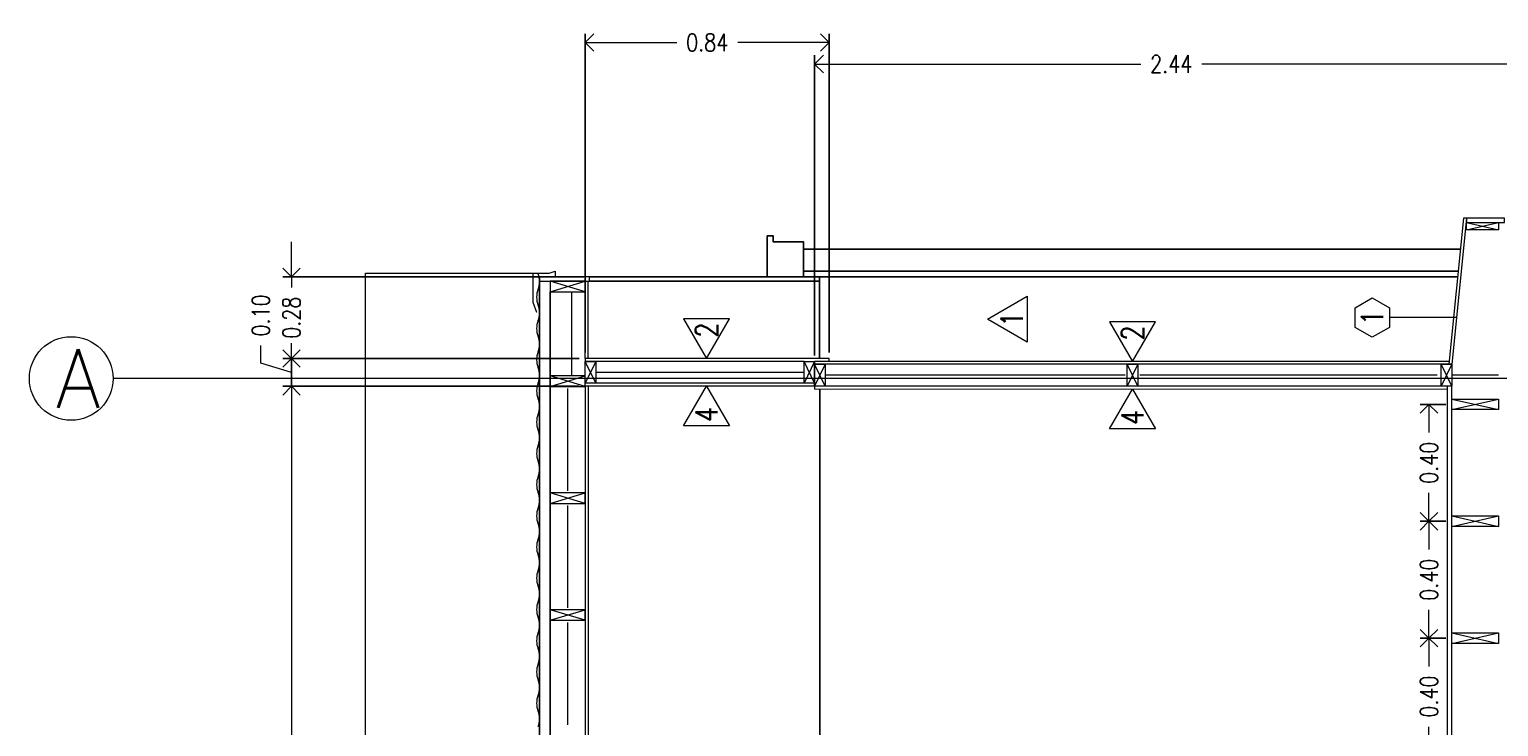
# Model space of a CAD drawing. Header units: metres. Extents: x -2 to 612, y -64 to 156.
# Drawn here: x 543.99 to 549.02, y 29.01 to 31.4 of the extents above; entities that cross this region are included whole.
import ezdxf
from ezdxf.enums import TextEntityAlignment as Align

# ---------------------------------------------------------------- set-up
doc = ezdxf.new("R2010")
doc.units = ezdxf.units.M
doc.header["$LTSCALE"] = 5
doc.header["$MEASUREMENT"] = 0
doc.layers.get('0').update_dxf_attribs({"color": 30})
doc.layers.get('DEFPOINTS').update_dxf_attribs({"color": 210})
for name, color, linetype, lineweight in [('A-ANNO-DIMS', 3, 'Continuous', 18), ('A-ANNO-SYMB', 3, 'Continuous', 18), ('A-ANNO-TEXT', 3, 'Continuous', 18), ('A-DETL-MBND', 3, 'Continuous', 18), ('A-ELEV-IDEN', 3, 'Continuous', 18), ('A-ELEV-MBE2', 4, 'Continuous', 25), ('A-WALL-PATT', 8, 'Continuous', 18), ('A-WALL-STUD', 3, 'Continuous', 18)]:
    doc.layers.add(name, color=color, linetype=linetype, lineweight=lineweight)
doc.styles.add('E-ROMANS', font='romans.shx', dxfattribs={"width": 0.8})
doc.dimstyles.new('E-0050_ARW_12', dxfattribs={"dimscale": 0.001, "dimtxt": 60, "dimasz": 60, "dimexe": 30, "dimexo": 20, "dimgap": 30, "dimtad": 0, "dimzin": 0, "dimdsep": 46, "dimtxsty": 'E-ROMANS', "dimblk": 'OPEN90', "dimcen": 30, "dimclrd": 256, "dimclre": 256, "dimclrt": 256, "dimadec": 0, "dimazin": 0, "dimtfac": 1, "dimtmove": 1, "dimatfit": 3, "dimldrblk": 'OPEN90', "dimfxl": 1, "dimtfill": 1, "dimtolj": 1, "dimtzin": 0, "dimlwd": -1, "dimarcsym": 0})

# ---------------------------------------------------------------- blocks, each defined once
blk = doc.blocks.new('_Open90')
at = {"color": 0, "linetype": 'ByBlock', "lineweight": -2}
for p, q in [((0, 0), (-1, 0)), ((-0.5, 0.5), (0, 0)), ((0, 0), (-0.5, -0.5))]:
    blk.add_line(p, q, dxfattribs=at)
blk = doc.blocks.new('*D797')
at = {"layer": 'A-ANNO-DIMS', "lineweight": -2, "transparency": 16777216}
for p, q in [((546.6792, 30.2795), (546.6792, 31.307)), ((549.1192, 30.2795), (549.1192, 31.307))]:
    blk.add_line(p, q, dxfattribs=at)
at = {"layer": 'A-ANNO-DIMS', "transparency": 16777216}
for p, q in [((546.7392, 31.277), (547.7949, 31.277)), ((549.0592, 31.277), (548.0035, 31.277))]:
    blk.add_line(p, q, dxfattribs=at)
at = {"layer": 'DEFPOINTS', "color": 0, "transparency": 16777216}
for p in [(546.6792, 31.277), (546.6792, 30.2595), (549.1192, 30.2595)]:
    blk.add_point(p, dxfattribs=at)
at = {"layer": 'A-ANNO-DIMS', "transparency": 16777216, "xscale": 0.06, "yscale": 0.06, "zscale": 0.06, "rotation": 180}
blk.add_blockref('_Open90', (546.6792, 31.277), dxfattribs=at)
at = {"layer": 'A-ANNO-DIMS', "transparency": 16777216, "xscale": 0.06, "yscale": 0.06, "zscale": 0.06}
blk.add_blockref('_Open90', (549.1192, 31.277), dxfattribs=at)
at = {"layer": 'A-ANNO-DIMS', "transparency": 16777216, "insert": (547.8992, 31.277), "char_height": 0.06, "attachment_point": 5, "style": 'E-ROMANS', "bg_fill": 3, "box_fill_scale": 1.25, "bg_fill_color": 256, "bg_fill_true_color": 13158600, "bg_fill_transparency": 0}
blk.add_mtext('\\A1;2.44', dxfattribs=at)
blk = doc.blocks.new('*D776')
at = {"layer": 'A-ANNO-DIMS', "lineweight": -2, "transparency": 16777216}
for p, q in [((548.8392, 29.3125), (548.751, 29.3125)), ((548.8392, 28.9125), (548.751, 28.9125))]:
    blk.add_line(p, q, dxfattribs=at)
at = {"layer": 'A-ANNO-DIMS', "transparency": 16777216}
for p, q in [((548.781, 29.2525), (548.781, 29.2157)), ((548.781, 28.9725), (548.781, 29.0094))]:
    blk.add_line(p, q, dxfattribs=at)
at = {"layer": 'DEFPOINTS', "color": 0, "transparency": 16777216}
for p in [(548.781, 29.3125), (548.8592, 29.3125), (548.8592, 28.9125)]:
    blk.add_point(p, dxfattribs=at)
at = {"layer": 'A-ANNO-DIMS', "transparency": 16777216, "xscale": 0.06, "yscale": 0.06, "zscale": 0.06}
for p, rotation in [((548.781, 29.3125), 90), ((548.781, 28.9125), 270)]:
    blk.add_blockref('_Open90', p, dxfattribs=dict(at, rotation=rotation))
at = {"layer": 'A-ANNO-DIMS', "transparency": 16777216, "insert": (548.781, 29.1125), "char_height": 0.06, "attachment_point": 5, "rotation": 90, "style": 'E-ROMANS', "bg_fill": 3, "box_fill_scale": 1.25, "bg_fill_color": 256, "bg_fill_true_color": 13158600, "bg_fill_transparency": 0}
blk.add_mtext('\\A1;0.40', dxfattribs=at)
blk = doc.blocks.new('*D777')
at = {"layer": 'A-ANNO-DIMS', "lineweight": -2, "transparency": 16777216}
for p, q in [((548.8392, 29.7125), (548.751, 29.7125)), ((548.8392, 29.3125), (548.751, 29.3125))]:
    blk.add_line(p, q, dxfattribs=at)
at = {"layer": 'A-ANNO-DIMS', "transparency": 16777216}
for p, q in [((548.781, 29.6525), (548.781, 29.6157)), ((548.781, 29.3725), (548.781, 29.4094))]:
    blk.add_line(p, q, dxfattribs=at)
at = {"layer": 'DEFPOINTS', "color": 0, "transparency": 16777216}
for p in [(548.781, 29.7125), (548.8592, 29.7125), (548.8592, 29.3125)]:
    blk.add_point(p, dxfattribs=at)
at = {"layer": 'A-ANNO-DIMS', "transparency": 16777216, "xscale": 0.06, "yscale": 0.06, "zscale": 0.06}
for p, rotation in [((548.781, 29.7125), 90), ((548.781, 29.3125), 270)]:
    blk.add_blockref('_Open90', p, dxfattribs=dict(at, rotation=rotation))
at = {"layer": 'A-ANNO-DIMS', "transparency": 16777216, "insert": (548.781, 29.5125), "char_height": 0.06, "attachment_point": 5, "rotation": 90, "style": 'E-ROMANS', "bg_fill": 3, "box_fill_scale": 1.25, "bg_fill_color": 256, "bg_fill_true_color": 13158600, "bg_fill_transparency": 0}
blk.add_mtext('\\A1;0.40', dxfattribs=at)
blk = doc.blocks.new('*D778')
at = {"layer": 'A-ANNO-DIMS', "lineweight": -2, "transparency": 16777216}
for p, q in [((548.8392, 30.1125), (548.751, 30.1125)), ((548.8392, 29.7125), (548.751, 29.7125))]:
    blk.add_line(p, q, dxfattribs=at)
at = {"layer": 'A-ANNO-DIMS', "transparency": 16777216}
for p, q in [((548.781, 30.0525), (548.781, 30.0157)), ((548.781, 29.7725), (548.781, 29.8094))]:
    blk.add_line(p, q, dxfattribs=at)
at = {"layer": 'DEFPOINTS', "color": 0, "transparency": 16777216}
for p in [(548.781, 30.1125), (548.8592, 30.1125), (548.8592, 29.7125)]:
    blk.add_point(p, dxfattribs=at)
at = {"layer": 'A-ANNO-DIMS', "transparency": 16777216, "xscale": 0.06, "yscale": 0.06, "zscale": 0.06}
for p, rotation in [((548.781, 30.1125), 90), ((548.781, 29.7125), 270)]:
    blk.add_blockref('_Open90', p, dxfattribs=dict(at, rotation=rotation))
at = {"layer": 'A-ANNO-DIMS', "transparency": 16777216, "insert": (548.781, 29.9125), "char_height": 0.06, "attachment_point": 5, "rotation": 90, "style": 'E-ROMANS', "bg_fill": 3, "box_fill_scale": 1.25, "bg_fill_color": 256, "bg_fill_true_color": 13158600, "bg_fill_transparency": 0}
blk.add_mtext('\\A1;0.40', dxfattribs=at)
blk = doc.blocks.new('*D1425')
at = {"layer": 'A-ANNO-DIMS', "lineweight": -2, "transparency": 16777216}
for p, q in [((545.8942, 30.2895), (545.8942, 31.3805)), ((546.7292, 30.2895), (546.7292, 31.3805))]:
    blk.add_line(p, q, dxfattribs=at)
at = {"layer": 'A-ANNO-DIMS', "transparency": 16777216}
for p, q in [((545.9542, 31.3505), (546.2074, 31.3505)), ((546.6692, 31.3505), (546.416, 31.3505))]:
    blk.add_line(p, q, dxfattribs=at)
at = {"layer": 'DEFPOINTS', "color": 0, "transparency": 16777216}
for p in [(545.8942, 31.3505), (545.8942, 30.2695), (546.7292, 30.2695)]:
    blk.add_point(p, dxfattribs=at)
at = {"layer": 'A-ANNO-DIMS', "transparency": 16777216, "xscale": 0.06, "yscale": 0.06, "zscale": 0.06, "rotation": 180}
blk.add_blockref('_Open90', (545.8942, 31.3505), dxfattribs=at)
at = {"layer": 'A-ANNO-DIMS', "transparency": 16777216, "xscale": 0.06, "yscale": 0.06, "zscale": 0.06}
blk.add_blockref('_Open90', (546.7292, 31.3505), dxfattribs=at)
at = {"layer": 'A-ANNO-DIMS', "transparency": 16777216, "insert": (546.3117, 31.3505), "char_height": 0.06, "attachment_point": 5, "style": 'E-ROMANS', "bg_fill": 3, "box_fill_scale": 1.25, "bg_fill_color": 256, "bg_fill_true_color": 13158600, "bg_fill_transparency": 0}
blk.add_mtext('\\A1;0.84', dxfattribs=at)
blk = doc.blocks.new('*D1429')
at = {"layer": 'A-ANNO-DIMS', "lineweight": -2, "transparency": 16777216}
for p, q in [((545.8742, 30.1745), (544.8596, 30.1745)), ((545.8742, 26.8125), (544.8596, 26.8125))]:
    blk.add_line(p, q, dxfattribs=at)
at = {"layer": 'A-ANNO-DIMS', "transparency": 16777216}
for p, q in [((544.8896, 30.1145), (544.8896, 28.5967)), ((544.8896, 26.8725), (544.8896, 28.3904))]:
    blk.add_line(p, q, dxfattribs=at)
at = {"layer": 'DEFPOINTS', "color": 0, "transparency": 16777216}
for p in [(544.8896, 30.1745), (545.8942, 30.1745), (545.8942, 26.8125)]:
    blk.add_point(p, dxfattribs=at)
at = {"layer": 'A-ANNO-DIMS', "transparency": 16777216, "xscale": 0.06, "yscale": 0.06, "zscale": 0.06}
for p, rotation in [((544.8896, 30.1745), 90), ((544.8896, 26.8125), 270)]:
    blk.add_blockref('_Open90', p, dxfattribs=dict(at, rotation=rotation))
at = {"layer": 'A-ANNO-DIMS', "transparency": 16777216, "insert": (544.8896, 28.4935), "char_height": 0.06, "attachment_point": 5, "rotation": 90, "style": 'E-ROMANS', "bg_fill": 3, "box_fill_scale": 1.25, "bg_fill_color": 256, "bg_fill_true_color": 13158600, "bg_fill_transparency": 0}
blk.add_mtext('\\A1;3.36', dxfattribs=at)
blk = doc.blocks.new('*D1430')
at = {"layer": 'A-ANNO-DIMS', "transparency": 16777216}
for p, q in [((544.8896, 30.3295), (544.8896, 30.3895)), ((544.7846, 30.2535), (544.7846, 30.3135)), ((544.8896, 30.1745), (544.8896, 30.2695)), ((544.8896, 30.1745), (544.8896, 30.2695)), ((544.8896, 30.222), (544.7846, 30.2535)), ((544.8896, 30.1145), (544.8896, 30.0545))]:
    blk.add_line(p, q, dxfattribs=at)
at = {"layer": 'A-ANNO-DIMS', "lineweight": -2, "transparency": 16777216}
for p, q in [((545.8742, 30.2695), (544.8596, 30.2695)), ((545.8742, 30.1745), (544.8596, 30.1745))]:
    blk.add_line(p, q, dxfattribs=at)
at = {"layer": 'DEFPOINTS', "color": 0, "transparency": 16777216}
for p in [(544.8896, 30.2695), (545.8942, 30.2695), (545.8942, 30.1745)]:
    blk.add_point(p, dxfattribs=at)
at = {"layer": 'A-ANNO-DIMS', "transparency": 16777216, "xscale": 0.06, "yscale": 0.06, "zscale": 0.06}
for p, rotation in [((544.8896, 30.2695), 270), ((544.8896, 30.1745), 90)]:
    blk.add_blockref('_Open90', p, dxfattribs=dict(at, rotation=rotation))
at = {"layer": 'A-ANNO-DIMS', "transparency": 16777216, "insert": (544.7846, 30.4167), "char_height": 0.06, "attachment_point": 5, "rotation": 90, "style": 'E-ROMANS', "bg_fill": 3, "box_fill_scale": 1.25, "bg_fill_color": 256, "bg_fill_true_color": 13158600, "bg_fill_transparency": 0}
blk.add_mtext('\\A1;0.10', dxfattribs=at)
blk = doc.blocks.new('*D1431')
at = {"layer": 'A-ANNO-DIMS', "transparency": 16777216}
for p, q in [((544.8896, 30.6085), (544.8896, 30.6685)), ((544.8896, 30.5485), (544.8896, 30.5122)), ((544.8896, 30.2695), (544.8896, 30.3059)), ((544.8896, 30.2095), (544.8896, 30.1495))]:
    blk.add_line(p, q, dxfattribs=at)
at = {"layer": 'A-ANNO-DIMS', "lineweight": -2, "transparency": 16777216}
for p, q in [((545.8892, 30.5485), (544.8596, 30.5485)), ((545.8742, 30.2695), (544.8596, 30.2695))]:
    blk.add_line(p, q, dxfattribs=at)
at = {"layer": 'DEFPOINTS', "color": 0, "transparency": 16777216}
for p in [(544.8896, 30.5485), (545.9092, 30.5485), (545.8942, 30.2695)]:
    blk.add_point(p, dxfattribs=at)
at = {"layer": 'A-ANNO-DIMS', "transparency": 16777216, "xscale": 0.06, "yscale": 0.06, "zscale": 0.06}
for p, rotation in [((544.8896, 30.5485), 270), ((544.8896, 30.2695), 90)]:
    blk.add_blockref('_Open90', p, dxfattribs=dict(at, rotation=rotation))
at = {"layer": 'A-ANNO-DIMS', "transparency": 16777216, "insert": (544.8896, 30.409), "char_height": 0.06, "attachment_point": 5, "rotation": 90, "style": 'E-ROMANS', "bg_fill": 3, "box_fill_scale": 1.25, "bg_fill_color": 256, "bg_fill_true_color": 13158600, "bg_fill_transparency": 0}
blk.add_mtext('\\A1;0.28', dxfattribs=at)

msp = doc.modelspace()

# ---------------------------------------------------------------- linework, layer by layer
at = {"layer": 'A-ANNO-SYMB'}
msp.add_line((552.88868, 30.20104), (544.27895, 30.20104), dxfattribs=at)
msp.add_lwpolyline([(545.72876, 30.42636), (545.72876, 30.42636), (545.71639, 30.46102), (545.71639, 30.56102), (545.77139, 30.56102), (545.79139, 30.56853), (545.79139, 30.55102)], dxfattribs=at)
msp.add_circle((544.13592, 30.20104), 0.14303, dxfattribs=at)
for centre, start, end in [((545.66505, 30.53245), 338.58135, 21.41865), ((545.80124, 30.47902), 158.58135, 201.41865), ((545.66505, 30.4256), 338.58135, 21.41865), ((545.80124, 30.37218), 158.58135, 201.41865), ((545.66505, 30.31875), 338.58135, 21.41865), ((545.80124, 30.26533), 158.58135, 201.41865), ((545.66505, 30.2119), 338.58135, 21.41865), ((545.80124, 30.15848), 158.58135, 201.41865), ((545.66505, 30.10505), 338.58135, 21.41865), ((545.80124, 30.05163), 158.58135, 201.41865), ((545.66505, 29.99821), 338.58135, 21.41865), ((545.80124, 29.94478), 158.58135, 201.41865), ((545.66505, 29.89136), 338.58135, 21.41865), ((545.80124, 29.83793), 158.58135, 201.41865), ((545.66505, 29.78451), 338.58135, 21.41865), ((545.80124, 29.73108), 158.58135, 201.41865), ((545.66505, 29.67766), 338.58135, 21.41865), ((545.80124, 29.62423), 158.58135, 201.41865), ((545.66505, 29.57081), 338.58135, 21.41865), ((545.80124, 29.51739), 158.58135, 201.41865), ((545.66505, 29.46396), 338.58135, 21.41865), ((545.80124, 29.41054), 158.58135, 201.41865), ((545.66505, 29.35711), 338.58135, 21.41865), ((545.80124, 29.30369), 158.58135, 201.41865), ((545.66505, 29.25026), 338.58135, 21.41865), ((545.80124, 29.19684), 158.58135, 201.41865), ((545.66505, 29.14342), 338.58135, 21.41865), ((545.80124, 29.08999), 158.58135, 201.41865), ((545.66505, 29.03657), 338.58135, 21.41865)]:
    msp.add_arc(centre, 0.07315, start, end, dxfattribs=at)
at = {"layer": 'A-ANNO-TEXT'}
for points in [[(546.30953, 30.26954), (546.38797, 30.4054), (546.23109, 30.4054)], [(546.30953, 30.17454), (546.38797, 30.03868), (546.23109, 30.03868)], [(547.76672, 30.16454), (547.84516, 30.02867), (547.68828, 30.02868)]]:
    msp.add_lwpolyline(points, close=True, dxfattribs=at)
at = {"layer": 'A-DETL-MBND'}
for p, q in [((545.90419, 30.26954), (545.90419, 30.53354)), ((545.84919, 30.20953), (545.84919, 30.49754)), ((545.89419, 30.26954), (545.89419, 30.49754)), ((548.85017, 30.25954), (546.67922, 30.25954)), ((545.89419, 30.17454), (545.89419, 26.80254)), ((545.90419, 30.17454), (545.90419, 26.81254)), ((548.84422, 30.17454), (546.67922, 30.17454)), ((548.84422, 30.16361), (546.67922, 30.16454))]:
    msp.add_line(p, q, dxfattribs=at)
for points in [[(545.89419, 30.26954), (545.89419, 30.25954)], [(546.64322, 30.25954), (545.89419, 30.25954)], [(548.85922, 30.24954), (546.67922, 30.24954)], [(546.64322, 30.18454), (545.89419, 30.18454)], [(546.67922, 30.18454), (546.67922, 30.17454), (545.89419, 30.17454)], [(546.67922, 30.17454), (546.67922, 30.16454)], [(548.84422, 23.32554), (548.84422, 30.17454)], [(548.85922, 23.32554), (548.85922, 30.17454)]]:
    msp.add_lwpolyline(points, dxfattribs=at)
at = {"layer": 'A-ELEV-MBE2'}
msp.add_line((546.69599, 26.81254), (546.6974, 30.16451), dxfattribs=at)
for points in [[(546.51744, 30.54854), (546.51744, 30.68854), (546.53744, 30.68854), (546.53744, 30.66854), (546.64122, 30.66854), (546.64122, 30.54854)], [(545.73819, 22.96653), (545.73819, 30.54854)], [(545.77419, 22.96653), (545.77419, 30.49754)]]:
    msp.add_lwpolyline(points, dxfattribs=at)
at = {"layer": 'A-WALL-PATT', "ltscale": 0.1}
for p, q in [((546.64322, 30.22204), (545.93019, 30.22204)), ((547.74172, 30.21204), (546.71522, 30.21204)), ((548.80922, 30.21204), (547.79172, 30.21204)), ((549.01922, 30.21204), (548.85922, 30.21204))]:
    msp.add_line(p, q, dxfattribs=at)
at = {"layer": 'A-WALL-PATT', "ltscale": 0.15}
for p, q in [((545.83419, 30.16653), (545.83419, 29.81653)), ((545.83419, 29.76653), (545.83419, 29.41653)), ((545.83419, 29.36653), (545.83419, 29.01653))]:
    msp.add_line(p, q, dxfattribs=at)
at = {"layer": 'A-WALL-STUD'}
msp.add_lwpolyline([(545.73819, 30.53354), (545.89419, 30.53354), (545.90919, 30.53354), (545.90919, 30.54854), (545.73819, 30.54854), (545.73819, 30.53354)], dxfattribs=at)

# ---------------------------------------------------------------- texts
at = {"layer": 'A-ANNO-TEXT', "char_height": 0.075, "attachment_point": 5, "style": 'E-ROMANS'}
for s, insert, rotation in [('\\pi-0.45,l0.45,t0.45;2', (546.30953, 30.36644), 90.00048), ('\\pi-0.45,l0.45,t0.45;4', (546.30953, 30.07763), 89.99952), ('\\pi-0.45,l0.45,t0.45;4', (547.76672, 30.06763), 89.99952)]:
    msp.add_mtext(s, dxfattribs=dict(at, insert=insert, rotation=rotation))
at = {"layer": 'A-ANNO-TEXT', "style": 'E-ROMANS'}
msp.add_attdef('A', text='0.00', height=0.2, dxfattribs=at).set_placement((544.16017, 30.20104), align=Align.MIDDLE_CENTER)

# ---------------------------------------------------------------- next in the draw order: dimensions: what is measured, and where the dimension line sits
at = {"layer": 'A-ANNO-DIMS'}
dim = msp.add_linear_dim(base=(546.67922, 31.27704), p1=(549.11922, 30.25954), p2=(546.67922, 30.25954), dimstyle='E-0050_ARW_12', dxfattribs=at)
dim.commit()
dim.dimension.update_dxf_attribs({"geometry": '*D797', "text_midpoint": (547.89922, 31.27704)})
for base, p1, p2, picture, middle in [((544.88959, 30.17454), (545.89419, 26.81254), (545.89419, 30.17454), '*D1429', (544.88959, 28.49354)), ((548.78101, 29.31254), (548.85922, 28.91254), (548.85922, 29.31254), '*D776', (548.78101, 29.11254))]:
    dim = msp.add_linear_dim(base=base, p1=p1, p2=p2, angle=90, dimstyle='E-0050_ARW_12', dxfattribs=at)
    dim.commit()
    dim.dimension.update_dxf_attribs({"geometry": picture, "text_midpoint": middle})

# ---------------------------------------------------------------- next in the draw order: linework, layer by layer
at = {"layer": 'A-ANNO-TEXT'}
msp.add_line((548.87792, 30.40963), (548.6454, 30.40963), dxfattribs=at)
for points in [[(547.27089, 30.40416), (547.40675, 30.4826), (547.40675, 30.32572)], [(548.6454, 30.37596), (548.5871, 30.3423), (548.52879, 30.37596), (548.52879, 30.44329), (548.5871, 30.47696), (548.6454, 30.44329)], [(547.76672, 30.25954), (547.84516, 30.3954), (547.68828, 30.3954)]]:
    msp.add_lwpolyline(points, close=True, dxfattribs=at)
at = {"layer": 'A-DETL-MBND'}
for p, q in [((548.89917, 30.74953), (548.84917, 30.24954)), ((548.90922, 30.74953), (548.85922, 30.24954)), ((548.90922, 30.74953), (548.89917, 30.74953))]:
    msp.add_line(p, q, dxfattribs=at)
msp.add_lwpolyline([(546.72922, 30.25954), (546.72922, 30.26954), (545.89419, 30.26954)], dxfattribs=at)
at = {"layer": 'A-ELEV-MBE2'}
for q in [(546.69599, 30.26954), (548.87907, 30.54854)]:
    msp.add_line((546.69599, 30.54854), q, dxfattribs=at)
for points in [[(548.88857, 30.64354), (546.64122, 30.64354)], [(546.64122, 30.56854), (548.88107, 30.56854)], [(545.90919, 30.54854), (546.69599, 30.54854)], [(545.90919, 30.53354), (546.69599, 30.53354)]]:
    msp.add_lwpolyline(points, dxfattribs=at)
at = {"layer": 'A-WALL-STUD'}
for p, q in [((548.90922, 30.73453), (549.01922, 30.70953)), ((548.90922, 30.70953), (549.01922, 30.73453)), ((547.78472, 30.24954), (547.74872, 30.17454)), ((547.78472, 30.17454), (547.74872, 30.24954)), ((548.85922, 30.24954), (548.82322, 30.17454)), ((548.85922, 30.17454), (548.82322, 30.24954))]:
    msp.add_line(p, q, dxfattribs=at)
for points in [[(548.90922, 30.73453), (549.01922, 30.73453), (549.03922, 30.73453), (549.03922, 30.74953), (548.90922, 30.74953)], [(548.90922, 30.73453), (549.01922, 30.73453), (549.01922, 30.70953), (548.90922, 30.70953)], [(547.78472, 30.24954), (547.78472, 30.17454), (547.74872, 30.17454), (547.74872, 30.24954)], [(548.85922, 30.24954), (548.85922, 30.17454), (548.82322, 30.17454), (548.82322, 30.24954)], [(545.77419, 29.80953), (545.77419, 29.77353), (545.89419, 29.77353), (545.89419, 29.80953)], [(545.77419, 29.40953), (545.77419, 29.37353), (545.89419, 29.37353), (545.89419, 29.40953)]]:
    msp.add_lwpolyline(points, close=True, dxfattribs=at)
for points in [[(545.77419, 29.77353), (545.89419, 29.80953)], [(545.89419, 29.77353), (545.77419, 29.80953)], [(545.77419, 29.37353), (545.89419, 29.40953)], [(545.89419, 29.37353), (545.77419, 29.40953)]]:
    msp.add_lwpolyline(points, dxfattribs=at)

# ---------------------------------------------------------------- next in the draw order: texts
at = {"layer": 'A-ANNO-TEXT', "char_height": 0.075, "attachment_point": 5, "style": 'E-ROMANS'}
for s, insert, rotation in [('\\pi-0.45,l0.45,t0.45;1', (548.5871, 30.40963), 89.99952), ('\\pi-0.45,l0.45,t0.45;1', (547.35415, 30.40416), 89.99952), ('\\pi-0.45,l0.45,t0.45;2', (547.76672, 30.35644), 90.00048)]:
    msp.add_mtext(s, dxfattribs=dict(at, insert=insert, rotation=rotation))

# ---------------------------------------------------------------- next in the draw order: dimensions: what is measured, and where the dimension line sits
at = {"layer": 'A-ANNO-DIMS'}
dim = msp.add_linear_dim(base=(548.78101, 29.71254), p1=(548.85922, 29.31254), p2=(548.85922, 29.71254), angle=90, dimstyle='E-0050_ARW_12', dxfattribs=at)
dim.commit()
dim.dimension.update_dxf_attribs({"geometry": '*D777', "text_midpoint": (548.78101, 29.51254)})

# ---------------------------------------------------------------- next in the draw order: linework, layer by layer
at = {"layer": 'A-WALL-STUD'}
for points in [[(548.85922, 29.33054), (549.01922, 29.33054), (549.01922, 29.29454), (548.85922, 29.29454), (548.85922, 29.33054)], [(548.85922, 29.29454), (549.01922, 29.33054)], [(548.85922, 29.33054), (549.01922, 29.29454)]]:
    msp.add_lwpolyline(points, dxfattribs=at)

# ---------------------------------------------------------------- next in the draw order: dimensions: what is measured, and where the dimension line sits
at = {"layer": 'A-ANNO-DIMS'}
for base, p1, p2, angle, picture, middle in [((545.89419, 31.3505), (546.72922, 30.26954), (545.89419, 30.26954), 180, '*D1425', (546.31171, 31.3505)), ((548.78101, 30.11254), (548.85922, 29.71254), (548.85922, 30.11254), 90, '*D778', (548.78101, 29.91254))]:
    dim = msp.add_linear_dim(base=base, p1=p1, p2=p2, angle=angle, dimstyle='E-0050_ARW_12', dxfattribs=at)
    dim.commit()
    dim.dimension.update_dxf_attribs({"geometry": picture, "text_midpoint": middle})

# ---------------------------------------------------------------- next in the draw order: linework, layer by layer
at = {"layer": 'A-WALL-STUD'}
for p, q in [((546.67922, 30.25954), (546.64322, 30.18454)), ((546.67922, 30.18454), (546.64322, 30.25954)), ((546.71522, 30.24954), (546.67922, 30.17454)), ((546.71522, 30.17454), (546.67922, 30.24954))]:
    msp.add_line(p, q, dxfattribs=at)
for points in [[(546.67922, 30.25954), (546.67922, 30.18454), (546.64322, 30.18454), (546.64322, 30.25954)], [(546.71522, 30.24954), (546.71522, 30.17454), (546.67922, 30.17454), (546.67922, 30.24954)]]:
    msp.add_lwpolyline(points, close=True, dxfattribs=at)
for points in [[(548.85922, 30.13054), (549.01922, 30.13054), (549.01922, 30.09454), (548.85922, 30.09454), (548.85922, 30.13054)], [(548.85922, 30.09454), (549.01922, 30.13054)], [(548.85922, 30.13054), (549.01922, 30.09454)], [(548.85922, 29.73054), (549.01922, 29.73054), (549.01922, 29.69454), (548.85922, 29.69454), (548.85922, 29.73054)], [(548.85922, 29.69454), (549.01922, 29.73054)], [(548.85922, 29.73054), (549.01922, 29.69454)]]:
    msp.add_lwpolyline(points, dxfattribs=at)

# ---------------------------------------------------------------- next in the draw order: dimensions: what is measured, and where the dimension line sits
at = {"layer": 'A-ANNO-DIMS'}
dim = msp.add_linear_dim(base=(544.8895911404, 30.2695362685), p1=(545.8941936844, 30.1745362685), p2=(545.8941936844, 30.2695362685), angle=90, dimstyle='E-0050_ARW_12', dxfattribs=at)
dim.commit()
dim.dimension.update_dxf_attribs({"geometry": '*D1430', "text_midpoint": (544.7845911404, 30.3435362685)})

# ---------------------------------------------------------------- next in the draw order: dimensions: what is measured, and where the dimension line sits
dim = msp.add_linear_dim(base=(544.88959, 30.54854), p1=(545.89419, 30.26954), p2=(545.90919, 30.54854), angle=90, dimstyle='E-0050_ARW_12', dxfattribs=at)
dim.commit()
dim.dimension.update_dxf_attribs({"geometry": '*D1431', "text_midpoint": (544.88959, 30.40904)})

# ---------------------------------------------------------------- next in the draw order: linework, layer by layer
at = {"layer": 'A-ELEV-IDEN'}
msp.add_lwpolyline([(545.71639, 22.93905), (545.14227, 22.93905), (545.14227, 30.56102), (545.71639, 30.56102)], dxfattribs=at)
at = {"layer": 'A-WALL-STUD'}
for p, q in [((545.93019, 30.25954), (545.89419, 30.18454)), ((545.93019, 30.18454), (545.89419, 30.25954))]:
    msp.add_line(p, q, dxfattribs=at)
for points in [[(545.77419, 30.53354), (545.77419, 30.49754), (545.89419, 30.49754), (545.89419, 30.53354)], [(545.93019, 30.25954), (545.93019, 30.18454), (545.89419, 30.18454), (545.89419, 30.25954)], [(545.77419, 30.20953), (545.77419, 30.17353), (545.89419, 30.17353), (545.89419, 30.20953)]]:
    msp.add_lwpolyline(points, close=True, dxfattribs=at)
for points in [[(545.77419, 30.49754), (545.89419, 30.53354)], [(545.89419, 30.49754), (545.77419, 30.53354)], [(545.77419, 30.17353), (545.89419, 30.20953)], [(545.89419, 30.17353), (545.77419, 30.20953)]]:
    msp.add_lwpolyline(points, dxfattribs=at)

doc.saveas('drawing.dxf')
